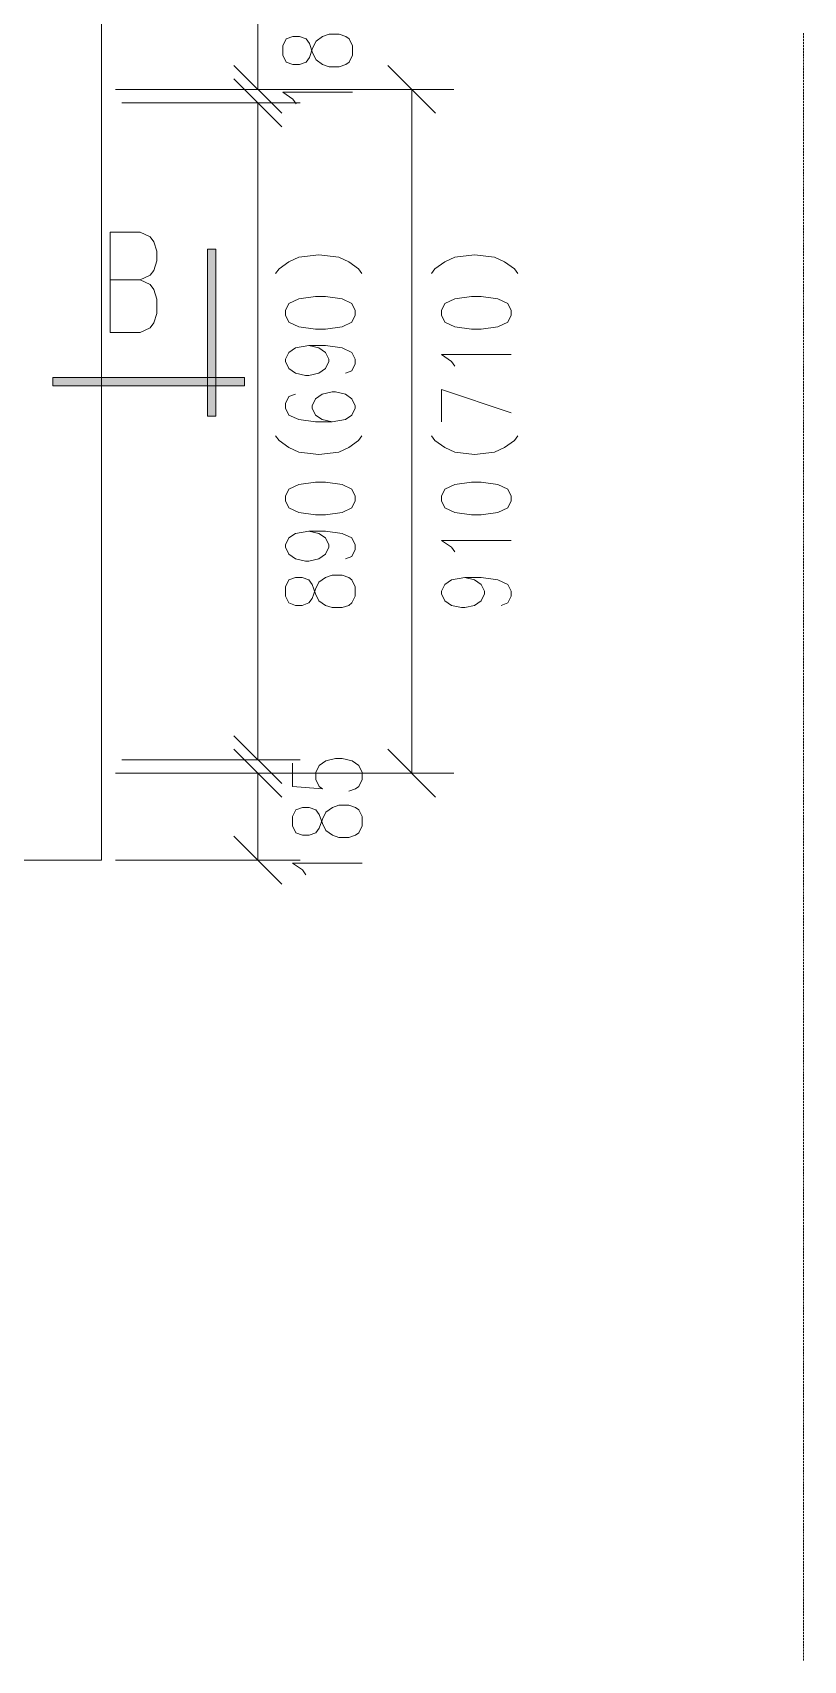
# Model space of a CAD drawing. Header units: millimetres. Extents: x -4415 to 173792, y -78716 to 47289.
# Drawn here: x 22027 to 32086, y 8534 to 29781 of the extents above; entities that cross this region are included whole.
import ezdxf

# ---------------------------------------------------------------- set-up
doc = ezdxf.new("R2010")
doc.units = ezdxf.units.MM

msp = doc.modelspace()

# ---------------------------------------------------------------- hatches: boundary and pattern name
h = msp.add_hatch(color=0)
h.dxf.hatch_style = 2
h.paths.add_polyline_path([(24312, 26953), (24420, 26953), (24420, 24775), (24312, 24775)])
h = msp.add_hatch(color=0)
h.dxf.hatch_style = 2
h.paths.add_polyline_path([(22292, 25171), (22292, 25279), (24791, 25279), (24791, 25171)])

# ---------------------------------------------------------------- linework, layer by layer
at = {"color": 0, "lineweight": 0}
for points in [[(8228, 30176), (22926, 30176), (22926, 18978), (8228, 18978)], [(25294, 29487), (25337, 29395), (25424, 29365), (25510, 29365), (25597, 29395), (25639, 29456), (25682, 29577), (25726, 29668), (25812, 29728), (25899, 29759), (26029, 29759), (26115, 29728), (26159, 29698), (26202, 29607), (26202, 29487), (26159, 29395), (26115, 29365), (26029, 29334), (25899, 29334), (25812, 29365), (25726, 29426), (25682, 29517), (25639, 29638), (25597, 29698), (25510, 29728), (25424, 29728), (25337, 29698), (25294, 29607)], [(24312, 26953), (24420, 26953), (24420, 24775), (24312, 24775)], [(25329, 26091), (25372, 26001), (25502, 25940), (25719, 25910), (25849, 25910), (26065, 25940), (26194, 26001), (26238, 26091), (26238, 26152), (26194, 26243), (26065, 26304), (25849, 26334), (25719, 26334), (25502, 26304), (25372, 26243), (25329, 26152)], [(27364, 26091), (27406, 26001), (27536, 25940), (27753, 25910), (27883, 25910), (28099, 25940), (28229, 26001), (28272, 26091), (28272, 26152), (28229, 26243), (28099, 26304), (27883, 26334), (27753, 26334), (27536, 26304), (27406, 26243), (27364, 26152)], [(22292, 25171), (22292, 25279), (24791, 25279), (24791, 25171)], [(25329, 23668), (25372, 23577), (25502, 23517), (25719, 23487), (25849, 23487), (26065, 23517), (26194, 23577), (26238, 23668), (26238, 23728), (26194, 23820), (26065, 23881), (25849, 23911), (25719, 23911), (25502, 23881), (25372, 23820), (25329, 23728)], [(27364, 23668), (27406, 23577), (27536, 23517), (27753, 23487), (27883, 23487), (28099, 23517), (28229, 23577), (28272, 23668), (28272, 23728), (28229, 23820), (28099, 23881), (27883, 23911), (27753, 23911), (27536, 23881), (27406, 23820), (27364, 23728)], [(25329, 22426), (25372, 22336), (25459, 22305), (25546, 22305), (25632, 22336), (25676, 22396), (25719, 22518), (25762, 22609), (25849, 22669), (25935, 22699), (26065, 22699), (26152, 22669), (26194, 22639), (26238, 22548), (26238, 22426), (26194, 22336), (26152, 22305), (26065, 22275), (25935, 22275), (25849, 22305), (25762, 22366), (25719, 22456), (25676, 22578), (25632, 22639), (25546, 22669), (25459, 22669), (25372, 22639), (25329, 22548)], [(25419, 19426), (25462, 19335), (25549, 19305), (25636, 19305), (25722, 19335), (25765, 19396), (25809, 19516), (25852, 19607), (25939, 19667), (26025, 19699), (26155, 19699), (26242, 19667), (26285, 19637), (26328, 19547), (26328, 19426), (26285, 19335), (26242, 19305), (26155, 19275), (26025, 19275), (25939, 19305), (25852, 19365), (25809, 19456), (25765, 19577), (25722, 19637), (25636, 19667), (25549, 19667), (25462, 19637), (25419, 19547)]]:
    msp.add_lwpolyline(points, close=True, dxfattribs=at)
for points in [[(24966, 29039), (24966, 30176)], [(32086, 29775), (32086, 29748)], [(32086, 29737), (32086, 29710)], [(32086, 29698), (32086, 29671)], [(32086, 29661), (32086, 29633)], [(32086, 29622), (32086, 29594)], [(32086, 29583), (32086, 29555)], [(32086, 29545), (32086, 29517)], [(24654, 29351), (25279, 28727)], [(27287, 28727), (26663, 29351)], [(32086, 29506), (32086, 29478)], [(32086, 29467), (32086, 29441)], [(32086, 29429), (32086, 29402)], [(32086, 29390), (32086, 29363)], [(32086, 29353), (32086, 29325)], [(25279, 28552), (24654, 29176)], [(32086, 29314), (32086, 29286)], [(32086, 29275), (32086, 29247)], [(32086, 29237), (32086, 29209)], [(32086, 29198), (32086, 29171)], [(32086, 29159), (32086, 29132)], [(32086, 29121), (32086, 29094)], [(23108, 29039), (25517, 29039)], [(24073, 29039), (27526, 29039)], [(25467, 28850), (25424, 28910), (25294, 29001), (26202, 29001)], [(26975, 29039), (26975, 20115)], [(32086, 29083), (32086, 29055)], [(32086, 29044), (32086, 29017)], [(32086, 29006), (32086, 28978)], [(32086, 28967), (32086, 28939)], [(32086, 28928), (32086, 28901)], [(23194, 28864), (25517, 28864)], [(24966, 28864), (24966, 20290)], [(32086, 28890), (32086, 28863)], [(32086, 28851), (32086, 28824)], [(32086, 28813), (32086, 28786)], [(32086, 28775), (32086, 28747)], [(32086, 28736), (32086, 28708)], [(32086, 28698), (32086, 28670)], [(32086, 28659), (32086, 28631)], [(32086, 28620), (32086, 28594)], [(32086, 28582), (32086, 28555)], [(32086, 28543), (32086, 28516)], [(32086, 28506), (32086, 28478)], [(32086, 28467), (32086, 28439)], [(32086, 28428), (32086, 28400)], [(32086, 28390), (32086, 28362)], [(32086, 28351), (32086, 28323)], [(32086, 28312), (32086, 28285)], [(32086, 28274), (32086, 28247)], [(32086, 28235), (32086, 28208)], [(32086, 28197), (32086, 28170)], [(32086, 28159), (32086, 28131)], [(32086, 28120), (32086, 28092)], [(32086, 28082), (32086, 28054)], [(32086, 28043), (32086, 28016)], [(32086, 28004), (32086, 27977)], [(32086, 27966), (32086, 27939)], [(32086, 27928), (32086, 27900)], [(32086, 27889), (32086, 27861)], [(32086, 27851), (32086, 27823)], [(32086, 27812), (32086, 27784)], [(32086, 27773), (32086, 27746)], [(32086, 27735), (32086, 27708)], [(32086, 27696), (32086, 27669)], [(32086, 27659), (32086, 27631)], [(32086, 27620), (32086, 27592)], [(32086, 27581), (32086, 27553)], [(32086, 27543), (32086, 27515)], [(32086, 27504), (32086, 27476)], [(32086, 27465), (32086, 27438)], [(32086, 27427), (32086, 27400)], [(32086, 27388), (32086, 27361)], [(32086, 27350), (32086, 27323)], [(32086, 27312), (32086, 27284)], [(32086, 27273), (32086, 27245)], [(32086, 27235), (32086, 27207)], [(32086, 27196), (32086, 27168)], [(23042, 25867), (23042, 27175), (23433, 27175), (23564, 27113), (23608, 27051), (23651, 26926), (23651, 26802), (23608, 26677), (23564, 26615), (23433, 26553)], [(32086, 27157), (32086, 27130)], [(32086, 27119), (32086, 27092)], [(32086, 27081), (32086, 27053)], [(32086, 27042), (32086, 27014)], [(32086, 27004), (32086, 26976)], [(25199, 26637), (25243, 26698), (25372, 26788), (25502, 26849), (25762, 26879), (26022, 26849), (26152, 26788), (26281, 26698), (26324, 26637)], [(27234, 26637), (27277, 26698), (27406, 26788), (27536, 26849), (27796, 26879), (28056, 26849), (28186, 26788), (28316, 26698), (28359, 26637)], [(32086, 26965), (32086, 26937)], [(32086, 26926), (32086, 26899)], [(32086, 26888), (32086, 26861)], [(32086, 26849), (32086, 26822)], [(32086, 26810), (32086, 26784)], [(32086, 26773), (32086, 26745)], [(32086, 26734), (32086, 26706)], [(32086, 26696), (32086, 26668)], [(32086, 26657), (32086, 26629)], [(32086, 26618), (32086, 26591)], [(32086, 26580), (32086, 26553)], [(23042, 26553), (23433, 26553), (23564, 26491), (23608, 26428), (23651, 26303), (23651, 26116), (23608, 25991), (23564, 25929), (23433, 25867), (23042, 25867)], [(32086, 26541), (32086, 26514)], [(32086, 26503), (32086, 26476)], [(32086, 26465), (32086, 26437)], [(32086, 26426), (32086, 26398)], [(32086, 26388), (32086, 26360)], [(32086, 26349), (32086, 26321)], [(32086, 26310), (32086, 26283)], [(32086, 26272), (32086, 26245)], [(32086, 26233), (32086, 26206)], [(32086, 26195), (32086, 26167)], [(32086, 26157), (32086, 26129)], [(32086, 26118), (32086, 26090)], [(32086, 26079), (32086, 26052)], [(32086, 26041), (32086, 26014)], [(32086, 26002), (32086, 25975)], [(32086, 25964), (32086, 25937)], [(32086, 25926), (32086, 25898)], [(32086, 25887), (32086, 25859)], [(32086, 25849), (32086, 25821)], [(32086, 25810), (32086, 25782)], [(32086, 25771), (32086, 25743)], [(32086, 25733), (32086, 25706)], [(25632, 25698), (25762, 25667), (25849, 25607), (25892, 25516), (25892, 25486), (25849, 25395), (25762, 25334), (25632, 25304), (25589, 25304), (25459, 25334), (25372, 25395), (25329, 25486), (25329, 25516), (25372, 25607), (25459, 25667), (25632, 25698), (25849, 25698), (26065, 25667), (26194, 25607), (26238, 25516), (26238, 25456), (26194, 25364), (26109, 25334)], [(27536, 25426), (27493, 25486), (27364, 25577), (28272, 25577)], [(32086, 25694), (32086, 25667)], [(32086, 25655), (32086, 25629)], [(32086, 25618), (32086, 25590)], [(32086, 25579), (32086, 25551)], [(32086, 25541), (32086, 25513)], [(32086, 25502), (32086, 25474)], [(32086, 25463), (32086, 25436)], [(32086, 25425), (32086, 25398)], [(32086, 25386), (32086, 25359)], [(32086, 25348), (32086, 25320)], [(32086, 25310), (32086, 25282)], [(25459, 25062), (25372, 25032), (25329, 24940), (25329, 24880), (25372, 24789), (25502, 24729), (25719, 24698), (25935, 24698), (26109, 24729), (26194, 24789), (26238, 24880), (26238, 24910), (26194, 25002), (26109, 25062), (25979, 25092), (25935, 25092), (25806, 25062), (25719, 25002), (25676, 24910), (25676, 24880), (25719, 24789), (25806, 24729), (25935, 24698)], [(27364, 24698), (27364, 25122), (28272, 24819)], [(32086, 25271), (32086, 25243)], [(32086, 25232), (32086, 25205)], [(32086, 25194), (32086, 25166)], [(32086, 25155), (32086, 25128)], [(32086, 25117), (32086, 25090)], [(32086, 25079), (32086, 25051)], [(32086, 25040), (32086, 25012)], [(32086, 25002), (32086, 24974)], [(32086, 24963), (32086, 24935)], [(32086, 24924), (32086, 24896)], [(32086, 24886), (32086, 24859)], [(32086, 24847), (32086, 24820)], [(32086, 24808), (32086, 24782)], [(32086, 24771), (32086, 24743)], [(32086, 24732), (32086, 24704)], [(32086, 24694), (32086, 24666)], [(32086, 24655), (32086, 24627)], [(25199, 24516), (25243, 24456), (25372, 24365), (25502, 24305), (25762, 24274), (26022, 24305), (26152, 24365), (26281, 24456), (26324, 24516)], [(27234, 24516), (27277, 24456), (27406, 24365), (27536, 24305), (27796, 24274), (28056, 24305), (28186, 24365), (28316, 24456), (28359, 24516)], [(32086, 24616), (32086, 24589)], [(32086, 24578), (32086, 24551)], [(32086, 24539), (32086, 24512)], [(32086, 24501), (32086, 24473)], [(32086, 24463), (32086, 24435)], [(32086, 24424), (32086, 24396)], [(32086, 24385), (32086, 24358)], [(32086, 24347), (32086, 24319)], [(32086, 24308), (32086, 24281)], [(32086, 24270), (32086, 24243)], [(32086, 24231), (32086, 24204)], [(32086, 24193), (32086, 24165)], [(32086, 24155), (32086, 24127)], [(32086, 24116), (32086, 24088)], [(32086, 24077), (32086, 24049)], [(32086, 24039), (32086, 24012)], [(32086, 24000), (32086, 23973)], [(32086, 23961), (32086, 23935)], [(32086, 23924), (32086, 23896)], [(32086, 23885), (32086, 23857)], [(32086, 23847), (32086, 23819)], [(32086, 23808), (32086, 23780)], [(32086, 23769), (32086, 23741)], [(32086, 23731), (32086, 23704)], [(32086, 23692), (32086, 23665)], [(32086, 23653), (32086, 23626)], [(32086, 23616), (32086, 23588)], [(32086, 23577), (32086, 23549)], [(32086, 23538), (32086, 23511)], [(32086, 23500), (32086, 23472)], [(32086, 23461), (32086, 23434)], [(32086, 23423), (32086, 23396)], [(32086, 23384), (32086, 23357)], [(25632, 23274), (25762, 23244), (25849, 23184), (25892, 23093), (25892, 23063), (25849, 22972), (25762, 22912), (25632, 22880), (25589, 22880), (25459, 22912), (25372, 22972), (25329, 23063), (25329, 23093), (25372, 23184), (25459, 23244), (25632, 23274), (25849, 23274), (26065, 23244), (26194, 23184), (26238, 23093), (26238, 23033), (26194, 22942), (26109, 22912)], [(32086, 23346), (32086, 23318)], [(32086, 23308), (32086, 23280)], [(32086, 23269), (32086, 23241)], [(32086, 23230), (32086, 23202)], [(32086, 23192), (32086, 23164)], [(27536, 23002), (27493, 23063), (27364, 23153), (28272, 23153)], [(32086, 23153), (32086, 23126)], [(32086, 23114), (32086, 23088)], [(32086, 23077), (32086, 23049)], [(32086, 23038), (32086, 23010)], [(32086, 23000), (32086, 22972)], [(32086, 22961), (32086, 22933)], [(32086, 22922), (32086, 22894)], [(32086, 22884), (32086, 22857)], [(32086, 22845), (32086, 22818)], [(32086, 22806), (32086, 22780)], [(32086, 22769), (32086, 22741)], [(27666, 22669), (27796, 22639), (27883, 22578), (27926, 22488), (27926, 22456), (27883, 22366), (27796, 22305), (27666, 22275), (27623, 22275), (27493, 22305), (27406, 22366), (27364, 22456), (27364, 22488), (27406, 22578), (27493, 22639), (27666, 22669), (27883, 22669), (28099, 22639), (28229, 22578), (28272, 22488), (28272, 22426), (28229, 22336), (28143, 22305)], [(32086, 22730), (32086, 22702)], [(32086, 22691), (32086, 22664)], [(32086, 22653), (32086, 22625)], [(32086, 22614), (32086, 22587)], [(32086, 22576), (32086, 22549)], [(32086, 22537), (32086, 22510)], [(32086, 22499), (32086, 22471)], [(32086, 22461), (32086, 22433)], [(32086, 22422), (32086, 22394)], [(32086, 22383), (32086, 22355)], [(32086, 22345), (32086, 22317)], [(32086, 22306), (32086, 22279)], [(32086, 22267), (32086, 22241)], [(32086, 22229), (32086, 22202)], [(32086, 22191), (32086, 22163)], [(32086, 22153), (32086, 22125)], [(32086, 22114), (32086, 22086)], [(32086, 22075), (32086, 22047)], [(32086, 22037), (32086, 22010)], [(32086, 21998), (32086, 21971)], [(32086, 21959), (32086, 21933)], [(32086, 21922), (32086, 21894)], [(32086, 21883), (32086, 21855)], [(32086, 21844), (32086, 21817)], [(32086, 21806), (32086, 21778)], [(32086, 21767), (32086, 21739)], [(32086, 21729), (32086, 21702)], [(32086, 21690), (32086, 21663)], [(32086, 21651), (32086, 21624)], [(32086, 21614), (32086, 21586)], [(32086, 21575), (32086, 21547)], [(32086, 21536), (32086, 21508)], [(32086, 21498), (32086, 21470)], [(32086, 21459), (32086, 21432)], [(32086, 21420), (32086, 21394)], [(32086, 21382), (32086, 21355)], [(32086, 21344), (32086, 21316)], [(32086, 21306), (32086, 21278)], [(32086, 21267), (32086, 21239)], [(32086, 21228), (32086, 21200)], [(32086, 21190), (32086, 21162)], [(32086, 21151), (32086, 21124)], [(32086, 21112), (32086, 21086)], [(32086, 21074), (32086, 21047)], [(32086, 21036), (32086, 21008)], [(32086, 20998), (32086, 20970)], [(32086, 20959), (32086, 20931)], [(32086, 20920), (32086, 20892)], [(32086, 20882), (32086, 20855)], [(32086, 20843), (32086, 20816)], [(32086, 20804), (32086, 20777)], [(32086, 20767), (32086, 20739)], [(32086, 20728), (32086, 20700)], [(32086, 20689), (32086, 20662)], [(32086, 20651), (32086, 20623)], [(32086, 20612), (32086, 20584)], [(24654, 20602), (25279, 19978)], [(25279, 19803), (24654, 20427)], [(26663, 20427), (27287, 19803)], [(32086, 20573), (32086, 20547)], [(32086, 20535), (32086, 20508)], [(32086, 20497), (32086, 20469)], [(32086, 20459), (32086, 20431)], [(32086, 20420), (32086, 20392)], [(23194, 20290), (25517, 20290)], [(25419, 20244), (25419, 19940), (25809, 19910), (25765, 19940), (25722, 20031), (25722, 20123), (25765, 20213), (25852, 20274), (25982, 20304), (26069, 20304), (26199, 20274), (26285, 20213), (26328, 20123), (26328, 20031), (26285, 19940), (26242, 19910), (26155, 19880)], [(32086, 20381), (32086, 20353)], [(32086, 20343), (32086, 20315)], [(32086, 20304), (32086, 20277)], [(32086, 20265), (32086, 20239)], [(32086, 20227), (32086, 20200)], [(32086, 20189), (32086, 20161)], [(23108, 20115), (25517, 20115)], [(23987, 20115), (27526, 20115)], [(24966, 20115), (24966, 18978)], [(32086, 20151), (32086, 20123)], [(32086, 20112), (32086, 20084)], [(32086, 20073), (32086, 20045)], [(32086, 20035), (32086, 20008)], [(32086, 19996), (32086, 19969)], [(32086, 19957), (32086, 19930)], [(32086, 19920), (32086, 19892)], [(32086, 19881), (32086, 19853)], [(32086, 19842), (32086, 19815)], [(32086, 19804), (32086, 19776)], [(32086, 19765), (32086, 19737)], [(32086, 19726), (32086, 19700)], [(32086, 19688), (32086, 19661)], [(32086, 19649), (32086, 19622)], [(32086, 19612), (32086, 19584)], [(32086, 19573), (32086, 19545)], [(32086, 19534), (32086, 19506)], [(32086, 19496), (32086, 19468)], [(32086, 19457), (32086, 19430)], [(32086, 19418), (32086, 19392)], [(32086, 19380), (32086, 19353)], [(32086, 19342), (32086, 19314)], [(24654, 19291), (25279, 18666)], [(32086, 19304), (32086, 19276)], [(32086, 19265), (32086, 19237)], [(32086, 19226), (32086, 19198)], [(32086, 19188), (32086, 19160)], [(32086, 19149), (32086, 19122)], [(23108, 18978), (25517, 18978)], [(25592, 18789), (25549, 18851), (25419, 18941), (26328, 18941)], [(32086, 19110), (32086, 19083)], [(32086, 19072), (32086, 19045)], [(32086, 19034), (32086, 19006)], [(32086, 18995), (32086, 18968)], [(32086, 18957), (32086, 18929)], [(32086, 18918), (32086, 18890)], [(32086, 18879), (32086, 18853)], [(32086, 18841), (32086, 18814)], [(32086, 18802), (32086, 18775)], [(32086, 18765), (32086, 18737)], [(32086, 18726), (32086, 18698)], [(32086, 18687), (32086, 18659)], [(32086, 18649), (32086, 18621)], [(32086, 18610), (32086, 18582)], [(32086, 18571), (32086, 18545)], [(32086, 18533), (32086, 18506)], [(32086, 18495), (32086, 18467)], [(32086, 18457), (32086, 18429)], [(32086, 18418), (32086, 18390)], [(32086, 18379), (32086, 18351)], [(32086, 18341), (32086, 18313)], [(32086, 18302), (32086, 18275)], [(32086, 18263), (32086, 18236)], [(32086, 18225), (32086, 18198)], [(32086, 18187), (32086, 18159)], [(32086, 18148), (32086, 18121)], [(32086, 18110), (32086, 18082)], [(32086, 18071), (32086, 18043)], [(32086, 18033), (32086, 18006)], [(32086, 17994), (32086, 17967)], [(32086, 17955), (32086, 17928)], [(32086, 17918), (32086, 17890)], [(32086, 17879), (32086, 17851)], [(32086, 17840), (32086, 17812)], [(32086, 17802), (32086, 17774)], [(32086, 17763), (32086, 17735)], [(32086, 17724), (32086, 17698)], [(32086, 17686), (32086, 17659)], [(32086, 17647), (32086, 17620)], [(32086, 17610), (32086, 17582)], [(32086, 17571), (32086, 17543)], [(32086, 17532), (32086, 17504)], [(32086, 17494), (32086, 17466)], [(32086, 17455), (32086, 17428)], [(32086, 17416), (32086, 17389)], [(32086, 17378), (32086, 17351)], [(32086, 17340), (32086, 17312)], [(32086, 17301), (32086, 17274)], [(32086, 17263), (32086, 17235)], [(32086, 17224), (32086, 17196)], [(32086, 17186), (32086, 17158)], [(32086, 17147), (32086, 17120)], [(32086, 17108), (32086, 17081)], [(32086, 17070), (32086, 17043)], [(32086, 17032), (32086, 17004)], [(32086, 16993), (32086, 16965)], [(32086, 16955), (32086, 16927)], [(32086, 16916), (32086, 16888)], [(32086, 16877), (32086, 16851)], [(32086, 16839), (32086, 16812)], [(32086, 16800), (32086, 16773)], [(32086, 16763), (32086, 16735)], [(32086, 16724), (32086, 16696)], [(32086, 16685), (32086, 16657)], [(32086, 16647), (32086, 16619)], [(32086, 16608), (32086, 16580)], [(32086, 16569), (32086, 16542)], [(32086, 16531), (32086, 16504)], [(32086, 16493), (32086, 16465)], [(32086, 16454), (32086, 16427)], [(32086, 16416), (32086, 16388)], [(32086, 16377), (32086, 16349)], [(32086, 16339), (32086, 16311)], [(32086, 16300), (32086, 16273)], [(32086, 16261), (32086, 16234)], [(32086, 16223), (32086, 16196)], [(32086, 16185), (32086, 16157)], [(32086, 16146), (32086, 16118)], [(32086, 16108), (32086, 16080)], [(32086, 16069), (32086, 16041)], [(32086, 16030), (32086, 16003)], [(32086, 15992), (32086, 15965)], [(32086, 15953), (32086, 15926)], [(32086, 15916), (32086, 15888)], [(32086, 15877), (32086, 15849)], [(32086, 15838), (32086, 15810)], [(32086, 15800), (32086, 15772)], [(32086, 15761), (32086, 15733)], [(32086, 15722), (32086, 15696)], [(32086, 15684), (32086, 15657)], [(32086, 15645), (32086, 15618)], [(32086, 15607), (32086, 15580)], [(32086, 15569), (32086, 15541)], [(32086, 15530), (32086, 15502)], [(32086, 15492), (32086, 15464)], [(32086, 15453), (32086, 15426)], [(32086, 15414), (32086, 15387)], [(32086, 15376), (32086, 15349)], [(32086, 15338), (32086, 15310)], [(32086, 15299), (32086, 15271)], [(32086, 15261), (32086, 15233)], [(32086, 15222), (32086, 15194)], [(32086, 15183), (32086, 15156)], [(32086, 15145), (32086, 15118)], [(32086, 15106), (32086, 15079)], [(32086, 15068), (32086, 15041)], [(32086, 15030), (32086, 15002)], [(32086, 14991), (32086, 14963)], [(32086, 14953), (32086, 14925)], [(32086, 14914), (32086, 14886)], [(32086, 14875), (32086, 14849)], [(32086, 14837), (32086, 14810)], [(32086, 14798), (32086, 14771)], [(32086, 14760), (32086, 14733)], [(32086, 14722), (32086, 14694)], [(32086, 14683), (32086, 14655)], [(32086, 14645), (32086, 14617)], [(32086, 14606), (32086, 14578)], [(32086, 14567), (32086, 14540)], [(32086, 14529), (32086, 14502)], [(32086, 14490), (32086, 14463)], [(32086, 14452), (32086, 14424)], [(32086, 14414), (32086, 14386)], [(32086, 14375), (32086, 14347)], [(32086, 14336), (32086, 14309)], [(32086, 14298), (32086, 14271)], [(32086, 14259), (32086, 14232)], [(32086, 14221), (32086, 14194)], [(32086, 14183), (32086, 14155)], [(32086, 14144), (32086, 14116)], [(32086, 14106), (32086, 14078)], [(32086, 14067), (32086, 14039)], [(32086, 14028), (32086, 14000)], [(32086, 13990), (32086, 13963)], [(32086, 13951), (32086, 13924)], [(32086, 13914), (32086, 13886)], [(32086, 13875), (32086, 13847)], [(32086, 13836), (32086, 13808)], [(32086, 13798), (32086, 13770)], [(32086, 13759), (32086, 13731)], [(32086, 13720), (32086, 13693)], [(32086, 13682), (32086, 13655)], [(32086, 13643), (32086, 13616)], [(32086, 13605), (32086, 13577)], [(32086, 13567), (32086, 13539)], [(32086, 13528), (32086, 13500)], [(32086, 13489), (32086, 13462)], [(32086, 13451), (32086, 13424)], [(32086, 13412), (32086, 13385)], [(32086, 13374), (32086, 13347)], [(32086, 13336), (32086, 13308)], [(32086, 13297), (32086, 13269)], [(32086, 13259), (32086, 13231)], [(32086, 13220), (32086, 13192)], [(32086, 13181), (32086, 13153)], [(32086, 13143), (32086, 13116)], [(32086, 13104), (32086, 13077)], [(32086, 13065), (32086, 13039)], [(32086, 13028), (32086, 13000)], [(32086, 12989), (32086, 12961)], [(32086, 12951), (32086, 12923)], [(32086, 12912), (32086, 12884)], [(32086, 12873), (32086, 12846)], [(32086, 12835), (32086, 12808)], [(32086, 12796), (32086, 12769)], [(32086, 12758), (32086, 12731)], [(32086, 12720), (32086, 12692)], [(32086, 12681), (32086, 12653)], [(32086, 12642), (32086, 12615)], [(32086, 12604), (32086, 12576)], [(32086, 12565), (32086, 12538)], [(32086, 12527), (32086, 12500)], [(32086, 12488), (32086, 12461)], [(32086, 12450), (32086, 12422)], [(32086, 12412), (32086, 12384)], [(32086, 12373), (32086, 12345)], [(32086, 12334), (32086, 12306)], [(32086, 12296), (32086, 12269)], [(32086, 12257), (32086, 12230)], [(32086, 12218), (32086, 12192)], [(32086, 12181), (32086, 12153)], [(32086, 12142), (32086, 12114)], [(32086, 12104), (32086, 12076)], [(32086, 12065), (32086, 12037)], [(32086, 12026), (32086, 11998)], [(32086, 11988), (32086, 11961)], [(32086, 11949), (32086, 11922)], [(32086, 11911), (32086, 11884)], [(32086, 11873), (32086, 11845)], [(32086, 11834), (32086, 11806)], [(32086, 11795), (32086, 11768)], [(32086, 11757), (32086, 11729)], [(32086, 11718), (32086, 11691)], [(32086, 11680), (32086, 11653)], [(32086, 11641), (32086, 11614)], [(32086, 11603), (32086, 11575)], [(32086, 11565), (32086, 11537)], [(32086, 11526), (32086, 11498)], [(32086, 11487), (32086, 11459)], [(32086, 11449), (32086, 11422)], [(32086, 11410), (32086, 11383)], [(32086, 11371), (32086, 11345)], [(32086, 11334), (32086, 11306)], [(32086, 11295), (32086, 11267)], [(32086, 11257), (32086, 11229)], [(32086, 11218), (32086, 11190)], [(32086, 11179), (32086, 11151)], [(32086, 11141), (32086, 11114)], [(32086, 11102), (32086, 11075)], [(32086, 11063), (32086, 11037)], [(32086, 11026), (32086, 10998)], [(32086, 10987), (32086, 10959)], [(32086, 10949), (32086, 10921)], [(32086, 10910), (32086, 10882)], [(32086, 10871), (32086, 10844)], [(32086, 10833), (32086, 10806)], [(32086, 10794), (32086, 10767)], [(32086, 10756), (32086, 10728)], [(32086, 10718), (32086, 10690)], [(32086, 10679), (32086, 10651)], [(32086, 10640), (32086, 10613)], [(32086, 10602), (32086, 10574)], [(32086, 10563), (32086, 10536)], [(32086, 10524), (32086, 10498)], [(32086, 10486), (32086, 10459)], [(32086, 10448), (32086, 10420)], [(32086, 10410), (32086, 10382)], [(32086, 10371), (32086, 10343)], [(32086, 10332), (32086, 10304)], [(32086, 10294), (32086, 10267)], [(32086, 10255), (32086, 10228)], [(32086, 10216), (32086, 10190)], [(32086, 10179), (32086, 10151)], [(32086, 10140), (32086, 10112)], [(32086, 10102), (32086, 10074)], [(32086, 10063), (32086, 10035)], [(32086, 10024), (32086, 9996)], [(32086, 9986), (32086, 9959)], [(32086, 9947), (32086, 9920)], [(32086, 9909), (32086, 9881)], [(32086, 9871), (32086, 9843)], [(32086, 9832), (32086, 9804)], [(32086, 9793), (32086, 9766)], [(32086, 9755), (32086, 9727)], [(32086, 9716), (32086, 9689)], [(32086, 9677), (32086, 9651)], [(32086, 9639), (32086, 9612)], [(32086, 9601), (32086, 9573)], [(32086, 9563), (32086, 9535)], [(32086, 9524), (32086, 9496)], [(32086, 9485), (32086, 9457)], [(32086, 9447), (32086, 9419)], [(32086, 9408), (32086, 9381)], [(32086, 9369), (32086, 9343)], [(32086, 9332), (32086, 9304)], [(32086, 9293), (32086, 9265)], [(32086, 9255), (32086, 9227)], [(32086, 9216), (32086, 9188)], [(32086, 9177), (32086, 9149)], [(32086, 9139), (32086, 9112)], [(32086, 9100), (32086, 9073)], [(32086, 9061), (32086, 9034)], [(32086, 9024), (32086, 8996)], [(32086, 8985), (32086, 8957)], [(32086, 8946), (32086, 8919)], [(32086, 8908), (32086, 8880)], [(32086, 8869), (32086, 8842)], [(32086, 8830), (32086, 8804)], [(32086, 8792), (32086, 8765)], [(32086, 8754), (32086, 8726)], [(32086, 8716), (32086, 8688)], [(32086, 8677), (32086, 8649)], [(32086, 8638), (32086, 8610)], [(32086, 8600), (32086, 8572)], [(32086, 8561), (32086, 8534)]]:
    msp.add_lwpolyline(points, dxfattribs=at)

doc.saveas('drawing.dxf')
